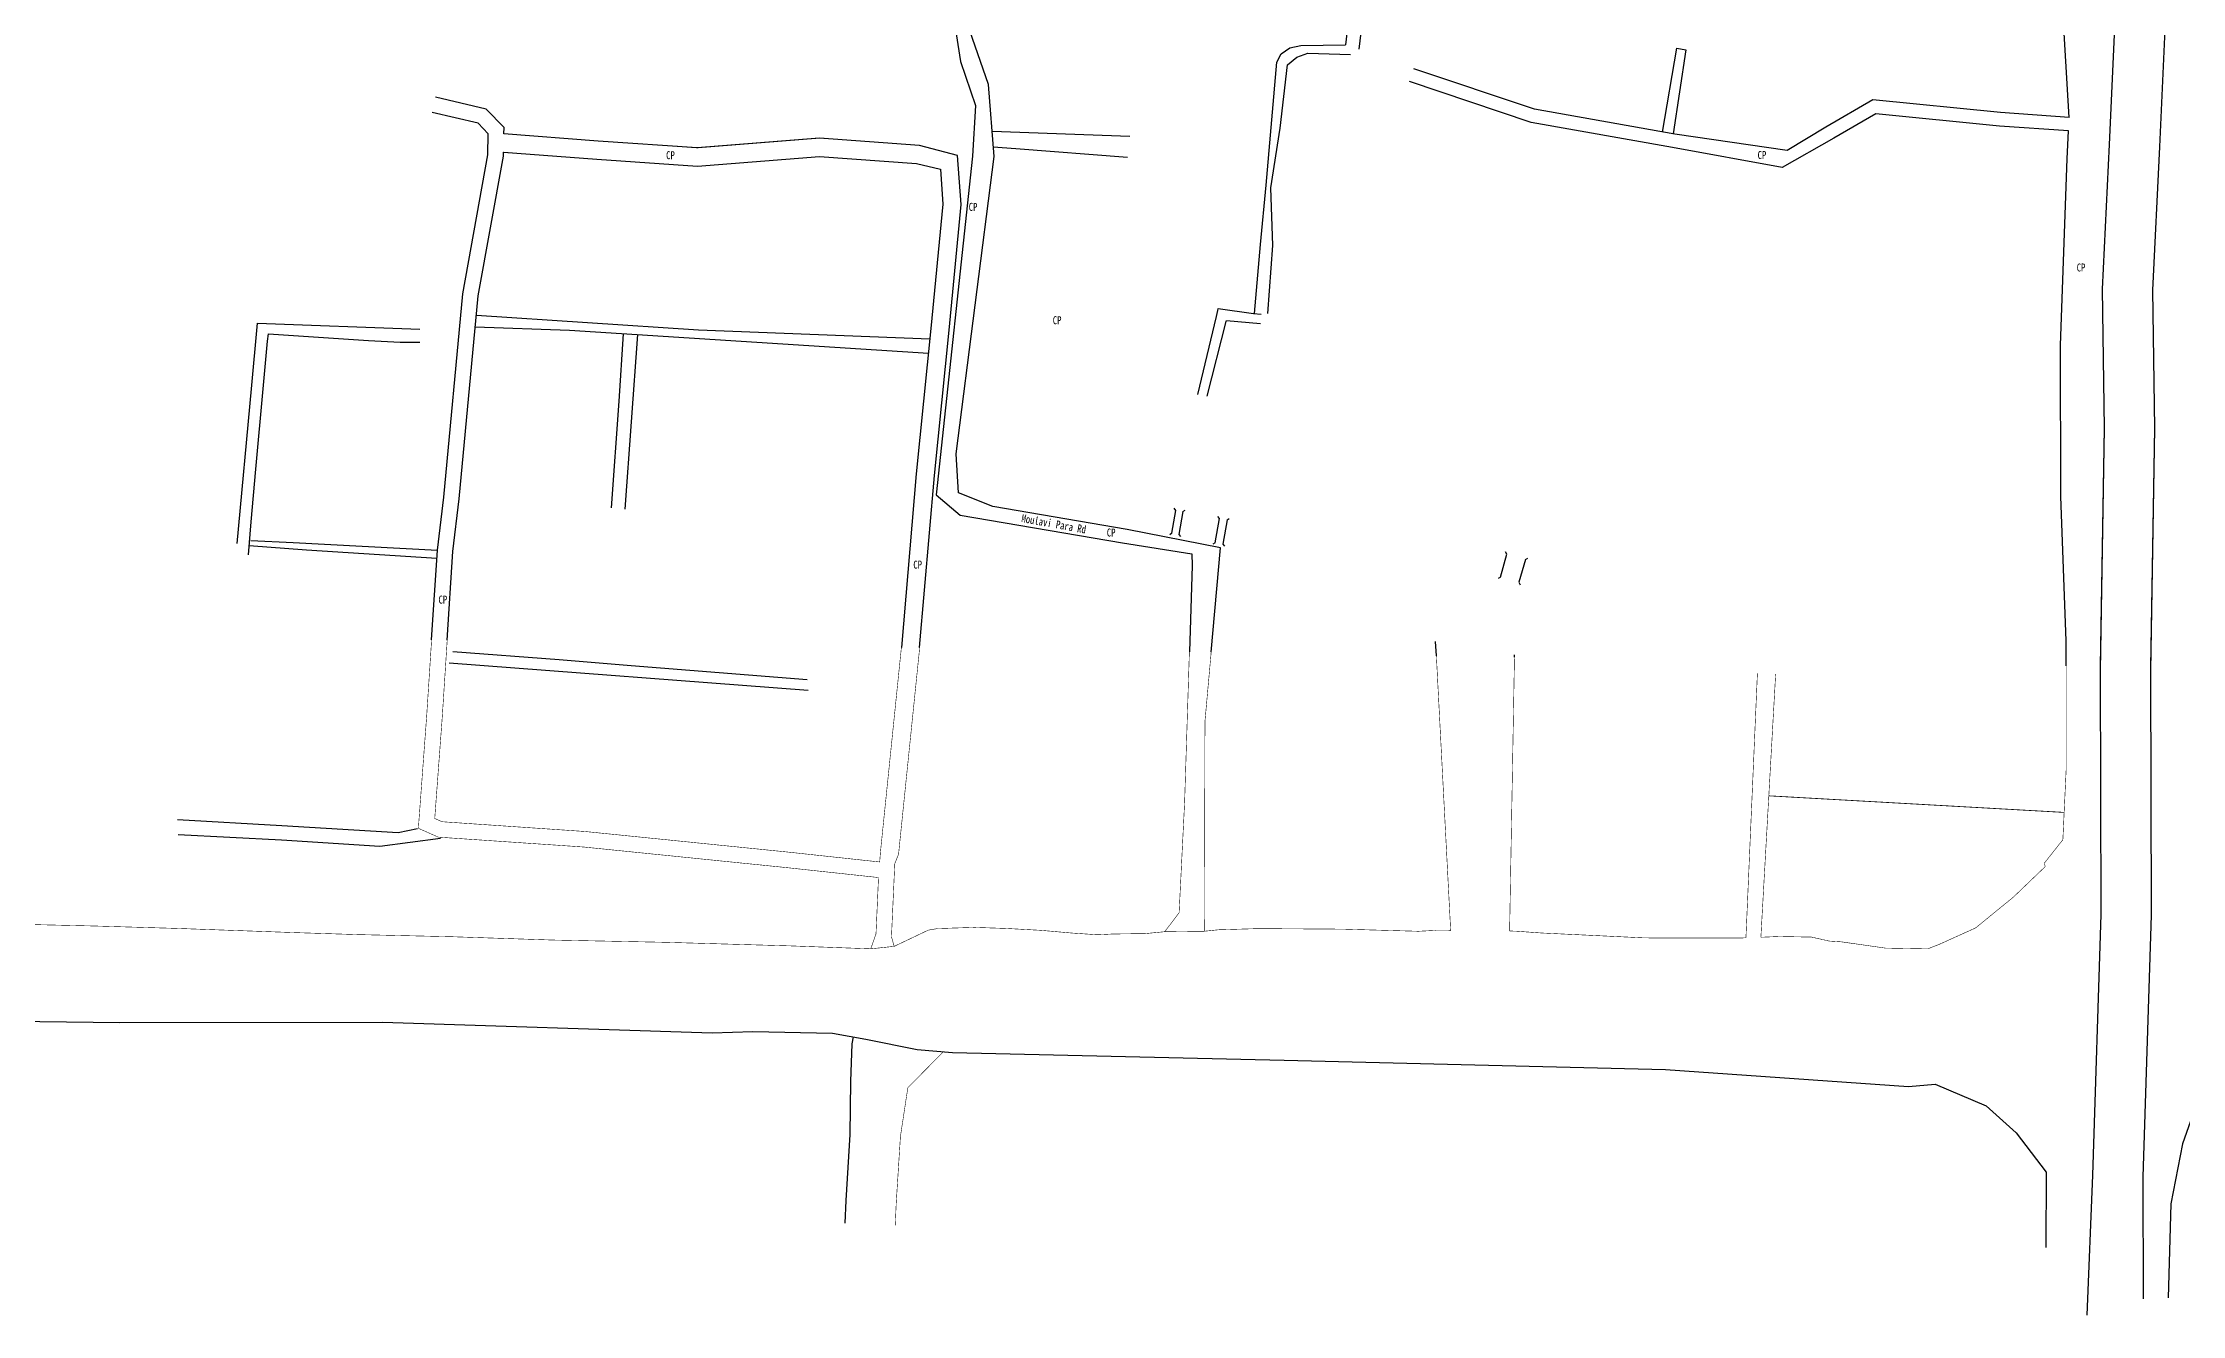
# Model space of a CAD drawing. Header units: metres. Extents: x 375792 to 378704, y 2469502 to 2471712.
# Drawn here: x 377298.9 to 377700, y 2469502 to 2469740.7 of the extents above; entities that cross this region are included whole.
import ezdxf
from ezdxf.enums import TextEntityAlignment as Align

# ---------------------------------------------------------------- set-up
doc = ezdxf.new("R2010")
doc.units = ezdxf.units.M
doc.header["$MEASUREMENT"] = 0
doc.linetypes.add('X3', pattern=[5, 4, -1])
for name, color, linetype in [('DLSS', 1, 'Continuous'), ('DLSS Existing Road Line', 1, 'Continuous'), ('Prived Road', 1, 'Continuous')]:
    doc.layers.add(name, color=color, linetype=linetype)
doc.styles.add('正等线体', font='')
doc.styles.get('正等线体').set_extended_font_data('SimHei')

msp = doc.modelspace()

# ---------------------------------------------------------------- linework, layer by layer
at = {"layer": 'DLSS', "linetype": 'Continuous'}
for p, q in [((377511.35, 2469653.03, 4.58), (377511.06, 2469653.44, 4.58)), ((377512.68, 2469652.79, 4.58), (377513.09, 2469653.08, 4.58)), ((377519.5, 2469651.49, 4.52), (377519.21, 2469651.9, 4.52)), ((377510.6, 2469648.76, 13.37), (377510.19, 2469648.47, 13.37)), ((377511.93, 2469648.53, 13.37), (377512.22, 2469648.12, 13.37)), ((377520.97, 2469651.24, 4.52), (377521.37, 2469651.52, 4.52)), ((377518.72, 2469646.95, 4.36), (377518.31, 2469646.66, 4.36)), ((377520.18, 2469646.69, 4.36), (377520.47, 2469646.29, 4.36)), ((377573.41, 2469644.8, 5.09), (377573.17, 2469645.24, 5.09)), ((377573.41, 2469644.8, 5.09), (377573.17, 2469645.24, 5.09)), ((377576.88, 2469643.83, 5.09), (377577.31, 2469644.07, 5.09)), ((377576.88, 2469643.83, 5.09), (377577.31, 2469644.07, 5.09)), ((377572.2, 2469640.5, 5.09), (377571.77, 2469640.26, 5.09)), ((377572.2, 2469640.5, 5.09), (377571.77, 2469640.26, 5.09)), ((377575.67, 2469639.53, 5.09), (377575.91, 2469639.09, 5.09)), ((377575.67, 2469639.53, 5.09), (377575.91, 2469639.09, 5.09))]:
    msp.add_line(p, q, dxfattribs=at)
at = {"layer": 'DLSS', "linetype": 'Continuous', "elevation": 5.01}
for points in [[(377696.88, 2469848.68), (377698.3, 2469824.21), (377698.19, 2469787.34), (377696.75, 2469743.26), (377695.79, 2469721.22), (377694.46, 2469694.33), (377694.82, 2469668.42), (377694.09, 2469622.93), (377694.21, 2469577.1), (377692.64, 2469527.99), (377692.73, 2469505.14)], [(377696.88, 2469848.68), (377698.3, 2469824.21), (377698.19, 2469787.34), (377696.75, 2469743.26), (377695.79, 2469721.22), (377694.46, 2469694.33), (377694.82, 2469668.42), (377694.09, 2469622.93), (377694.21, 2469577.1), (377692.64, 2469527.99), (377692.73, 2469505.14)], [(377687.44, 2469848.13), (377688.85, 2469823.95), (377688.73, 2469787.51), (377687.31, 2469743.63), (377686.34, 2469721.66), (377685, 2469694.5), (377685.37, 2469668.43), (377684.64, 2469622.99), (377684.75, 2469577.24), (377683.19, 2469528.29), (377682.16, 2469502.04)], [(377687.44, 2469848.13), (377688.85, 2469823.95), (377688.73, 2469787.51), (377687.31, 2469743.63), (377686.34, 2469721.66), (377685, 2469694.5), (377685.37, 2469668.43), (377684.64, 2469622.99), (377684.75, 2469577.24), (377683.19, 2469528.29), (377682.16, 2469502.04)]]:
    msp.add_lwpolyline(points, dxfattribs=at)
at = {"layer": 'DLSS', "linetype": 'Continuous', "flags": 128}
for points in [[(377469.86, 2469744.44, 0.1, 0.1, 0), (377470.96, 2469737.25, 0.1, 0.1, 0), (377473.79, 2469728.97, 0.1, 0.1, 0), (377473.23, 2469719.49, 0.1, 0.1, 0), (377466.44, 2469655.94, 0.1, 0.1, 0), (377470.93, 2469652.12, 0.1, 0.1, 0), (377501.33, 2469646.91, 0.1, 0.1, 0), (377514.33, 2469644.89, 0.1, 0.1, 0), (377514.4, 2469642.7, 0.1, 0.1, 0), (377512.99, 2469598.29, 0.1, 0.1, 0), (377511.96, 2469577.56, 0.1, 0.1, 0), (377509.26, 2469573.99, 0.1, 0.1, 0)], [(377454.14, 2469570.78, 0.1, 0.1, 0), (377455.13, 2469573.59, 0.1, 0.1, 0), (377455.6, 2469584.15, 0.1, 0.1, 0), (377438.2, 2469586.03, 0.1, 0.1, 0), (377400.3, 2469589.88, 0.1, 0.1, 0), (377373.06, 2469591.73, 0.1, 0.1, 0), (377369.33, 2469593.39, 0.1, 0.1, 0), (377370.89, 2469614.48, 0.1, 0.1, 0), (377372.9, 2469645.59, 0.1, 0.1, 0), (377374.09, 2469655.52, 0.1, 0.1, 0), (377377.64, 2469693.66, 0.1, 0.1, 0), (377382.38, 2469719.74, 0.1, 0.1, 0), (377382.44, 2469723.69, 0.1, 0.1, 0), (377380.56, 2469725.64, 0.1, 0.1, 0), (377371.89, 2469727.68, 0.1, 0.1, 0)], [(377454.14, 2469570.78, 0.1, 0.1, 0), (377455.13, 2469573.59, 0.1, 0.1, 0), (377455.6, 2469584.15, 0.1, 0.1, 0), (377438.2, 2469586.03, 0.1, 0.1, 0), (377400.3, 2469589.88, 0.1, 0.1, 0), (377373.06, 2469591.73, 0.1, 0.1, 0), (377369.33, 2469593.39, 0.1, 0.1, 0), (377370.89, 2469614.48, 0.1, 0.1, 0), (377372.9, 2469645.59, 0.1, 0.1, 0), (377374.09, 2469655.52, 0.1, 0.1, 0), (377377.64, 2469693.66, 0.1, 0.1, 0), (377382.38, 2469719.74, 0.1, 0.1, 0), (377382.44, 2469723.69, 0.1, 0.1, 0), (377380.56, 2469725.64, 0.1, 0.1, 0), (377371.89, 2469727.68, 0.1, 0.1, 0)], [(377652.3, 2469570.77, 0.1, 0.1, 0), (377654.5, 2469571.63, 0.1, 0.1, 0), (377661.29, 2469574.7, 0.1, 0.1, 0), (377668.36, 2469580.47, 0.1, 0.1, 0), (377674.34, 2469586.2, 0.1, 0.1, 0), (377674.18, 2469586.86, 0.1, 0.1, 0), (377677.65, 2469591.25, 0.1, 0.1, 0), (377678.27, 2469604.49, 0.1, 0.1, 0), (377678.27, 2469628.56, 0.1, 0.1, 0), (377677.25, 2469655.61, 0.1, 0.1, 0), (377677.18, 2469684.05, 0.1, 0.1, 0), (377678.48, 2469718.98, 0.1, 0.1, 0), (377678.7, 2469724.2, 0.1, 0.1, 0)], [(377652.3, 2469570.77, 0.1, 0.1, 0), (377654.5, 2469571.63, 0.1, 0.1, 0), (377661.29, 2469574.7, 0.1, 0.1, 0), (377668.36, 2469580.47, 0.1, 0.1, 0), (377674.34, 2469586.2, 0.1, 0.1, 0), (377674.18, 2469586.86, 0.1, 0.1, 0), (377677.65, 2469591.25, 0.1, 0.1, 0), (377678.27, 2469604.49, 0.1, 0.1, 0), (377678.27, 2469628.56, 0.1, 0.1, 0), (377677.25, 2469655.61, 0.1, 0.1, 0), (377677.18, 2469684.05, 0.1, 0.1, 0), (377678.48, 2469718.98, 0.1, 0.1, 0), (377678.7, 2469724.2, 0.1, 0.1, 0)], [(377455.82, 2469587.07, 0.1, 0.1, 0), (377438.5, 2469588.94, 0.1, 0.1, 0), (377400.55, 2469592.79, 0.1, 0.1, 0), (377373.78, 2469594.62, 0.1, 0.1, 0), (377372.4, 2469595.23, 0.1, 0.1, 0), (377373.81, 2469614.28, 0.1, 0.1, 0), (377375.81, 2469645.32, 0.1, 0.1, 0), (377377, 2469655.21, 0.1, 0.1, 0), (377380.54, 2469693.26, 0.1, 0.1, 0), (377385.29, 2469719.45, 0.1, 0.1, 0), (377385.31, 2469720.24, 0.1, 0.1, 0)], [(377455.82, 2469587.07, 0.1, 0.1, 0), (377438.5, 2469588.94, 0.1, 0.1, 0), (377400.55, 2469592.79, 0.1, 0.1, 0), (377373.78, 2469594.62, 0.1, 0.1, 0), (377372.4, 2469595.23, 0.1, 0.1, 0), (377373.81, 2469614.28, 0.1, 0.1, 0), (377375.81, 2469645.32, 0.1, 0.1, 0), (377377, 2469655.21, 0.1, 0.1, 0), (377380.54, 2469693.26, 0.1, 0.1, 0), (377385.29, 2469719.45, 0.1, 0.1, 0), (377385.31, 2469720.24, 0.1, 0.1, 0)], [(377385.31, 2469720.24, 0.1, 0.1, 0), (377402.77, 2469718.9, 0.1, 0.1, 0), (377421.64, 2469717.59, 0.1, 0.1, 0), (377444.56, 2469719.4, 0.1, 0.1, 0), (377462.74, 2469718.1, 0.1, 0.1, 0), (377467.21, 2469717.01, 0.1, 0.1, 0), (377467.64, 2469710.48, 0.1, 0.1, 0), (377465.44, 2469687.16, 0.1, 0.1, 0), (377462.67, 2469659.89, 0.1, 0.1, 0), (377459.85, 2469626.93, 0.1, 0.1, 0), (377455.96, 2469588.89, 0.1, 0.1, 0), (377455.82, 2469587.07, 0.1, 0.1, 0)], [(377385.31, 2469720.24, 0.1, 0.1, 0), (377402.77, 2469718.9, 0.1, 0.1, 0), (377421.64, 2469717.59, 0.1, 0.1, 0), (377444.56, 2469719.4, 0.1, 0.1, 0), (377462.74, 2469718.1, 0.1, 0.1, 0), (377467.21, 2469717.01, 0.1, 0.1, 0), (377467.64, 2469710.48, 0.1, 0.1, 0), (377465.44, 2469687.16, 0.1, 0.1, 0), (377462.67, 2469659.89, 0.1, 0.1, 0), (377459.85, 2469626.93, 0.1, 0.1, 0), (377455.96, 2469588.89, 0.1, 0.1, 0), (377455.82, 2469587.07, 0.1, 0.1, 0)], [(377458.54, 2469571.24, 0.1, 0.1, 0), (377458.03, 2469573.03, 0.1, 0.1, 0), (377458.65, 2469586.76, 0.1, 0.1, 0), (377459.36, 2469588.54, 0.1, 0.1, 0), (377463.25, 2469626.61, 0.1, 0.1, 0), (377466.07, 2469659.57, 0.1, 0.1, 0), (377468.84, 2469686.82, 0.1, 0.1, 0), (377471.07, 2469710.43, 0.1, 0.1, 0), (377470.38, 2469719.58, 0.1, 0.1, 0), (377463.27, 2469721.48, 0.1, 0.1, 0), (377444.55, 2469722.83, 0.1, 0.1, 0), (377421.62, 2469721.01, 0.1, 0.1, 0), (377403.02, 2469722.31, 0.1, 0.1, 0), (377385.37, 2469723.67, 0.1, 0.1, 0)], [(377458.54, 2469571.24, 0.1, 0.1, 0), (377458.03, 2469573.03, 0.1, 0.1, 0), (377458.65, 2469586.76, 0.1, 0.1, 0), (377459.36, 2469588.54, 0.1, 0.1, 0), (377463.25, 2469626.61, 0.1, 0.1, 0), (377466.07, 2469659.57, 0.1, 0.1, 0), (377468.84, 2469686.82, 0.1, 0.1, 0), (377471.07, 2469710.43, 0.1, 0.1, 0), (377470.38, 2469719.58, 0.1, 0.1, 0), (377463.27, 2469721.48, 0.1, 0.1, 0), (377444.55, 2469722.83, 0.1, 0.1, 0), (377421.62, 2469721.01, 0.1, 0.1, 0), (377403.02, 2469722.31, 0.1, 0.1, 0), (377385.37, 2469723.67, 0.1, 0.1, 0)], [(377562.87, 2469574.2, 0.1, 0.1, 0), (377560.05, 2469628.45, 0.1, 0.1, 0)], [(377562.87, 2469574.2, 0.1, 0.1, 0), (377560.05, 2469628.45, 0.1, 0.1, 0)], [(377573.92, 2469574.11, 0.1, 0.1, 0), (377574.84, 2469625.92, 0.1, 0.1, 0)], [(377573.92, 2469574.11, 0.1, 0.1, 0), (377574.84, 2469625.92, 0.1, 0.1, 0)], [(377618.23, 2469572.85, 0.1, 0.1, 0), (377620.38, 2469622.47, 0.1, 0.1, 0)], [(377618.23, 2469572.85, 0.1, 0.1, 0), (377620.38, 2469622.47, 0.1, 0.1, 0)], [(377621.03, 2469572.95, 0.1, 0.1, 0), (377623.8, 2469622.32, 0.1, 0.1, 0)], [(377621.03, 2469572.95, 0.1, 0.1, 0), (377623.8, 2469622.32, 0.1, 0.1, 0)], [(377284.84, 2469575.61, 0.1, 0.1, 0), (377308.64, 2469575.06, 0.1, 0.1, 0), (377324, 2469574.61, 0.1, 0.1, 0), (377346.23, 2469573.82, 0.1, 0.1, 0), (377357.89, 2469573.45, 0.1, 0.1, 0), (377375.59, 2469573.05, 0.1, 0.1, 0), (377394.71, 2469572.42, 0.1, 0.1, 0), (377415.72, 2469572, 0.1, 0.1, 0), (377439.11, 2469571.33, 0.1, 0.1, 0), (377454.14, 2469570.78, 0.1, 0.1, 0), (377458.54, 2469571.24, 0.1, 0.1, 0), (377464.92, 2469574.28, 0.1, 0.1, 0), (377466.66, 2469574.58, 0.1, 0.1, 0), (377473.6, 2469574.8, 0.1, 0.1, 0), (377479.57, 2469574.6, 0.1, 0.1, 0), (377486.03, 2469574.25, 0.1, 0.1, 0), (377491.95, 2469573.73, 0.1, 0.1, 0), (377496.64, 2469573.42, 0.1, 0.1, 0), (377499.55, 2469573.56, 0.1, 0.1, 0), (377505.65, 2469573.64, 0.1, 0.1, 0), (377509.26, 2469573.99, 0.1, 0.1, 0), (377516.7, 2469574.08, 0.000002, 0.000002, 0)], [(377284.84, 2469575.61, 0.1, 0.1, 0), (377308.64, 2469575.06, 0.1, 0.1, 0), (377324, 2469574.61, 0.1, 0.1, 0), (377346.23, 2469573.82, 0.1, 0.1, 0), (377357.89, 2469573.45, 0.1, 0.1, 0), (377375.59, 2469573.05, 0.1, 0.1, 0), (377394.71, 2469572.42, 0.1, 0.1, 0), (377415.72, 2469572, 0.1, 0.1, 0), (377439.11, 2469571.33, 0.1, 0.1, 0), (377454.14, 2469570.78, 0.1, 0.1, 0), (377458.54, 2469571.24, 0.1, 0.1, 0), (377464.92, 2469574.28, 0.1, 0.1, 0), (377466.66, 2469574.58, 0.1, 0.1, 0), (377473.6, 2469574.8, 0.1, 0.1, 0), (377479.57, 2469574.6, 0.1, 0.1, 0), (377486.03, 2469574.25, 0.1, 0.1, 0), (377491.95, 2469573.73, 0.1, 0.1, 0), (377496.64, 2469573.42, 0.1, 0.1, 0), (377499.55, 2469573.56, 0.1, 0.1, 0), (377505.65, 2469573.64, 0.1, 0.1, 0), (377509.26, 2469573.99, 0.1, 0.1, 0), (377516.7, 2469574.08, 0.000002, 0.000002, 0)], [(377526.75, 2469574.57, 0.1, 0.1, 0), (377542.61, 2469574.47, 0.1, 0.1, 0), (377556.82, 2469574.07, 0.1, 0.1, 0), (377559.99, 2469574.23, 0.1, 0.1, 0), (377562.87, 2469574.2, 0.1, 0.1, 0)], [(377526.75, 2469574.57, 0.1, 0.1, 0), (377542.61, 2469574.47, 0.1, 0.1, 0), (377556.82, 2469574.07, 0.1, 0.1, 0), (377559.99, 2469574.23, 0.1, 0.1, 0), (377562.87, 2469574.2, 0.1, 0.1, 0)], [(377573.92, 2469574.11, 0.1, 0.1, 0), (377574.95, 2469574.1, 0.1, 0.1, 0), (377579.88, 2469573.75, 0.1, 0.1, 0), (377599.23, 2469572.83, 0.1, 0.1, 0), (377612.37, 2469572.8, 0.1, 0.1, 0), (377617.52, 2469572.82, 0.1, 0.1, 0), (377618.23, 2469572.85, 0.1, 0.1, 0)], [(377573.92, 2469574.11, 0.1, 0.1, 0), (377574.95, 2469574.1, 0.1, 0.1, 0), (377579.88, 2469573.75, 0.1, 0.1, 0), (377599.23, 2469572.83, 0.1, 0.1, 0), (377612.37, 2469572.8, 0.1, 0.1, 0), (377617.52, 2469572.82, 0.1, 0.1, 0), (377618.23, 2469572.85, 0.1, 0.1, 0)], [(377621.03, 2469572.95, 0.1, 0.1, 0), (377624.53, 2469573.09, 0.1, 0.1, 0), (377630.53, 2469572.98, 0.1, 0.1, 0), (377633.87, 2469572.23, 0.1, 0.1, 0), (377636.12, 2469572.09, 0.1, 0.1, 0), (377644.4, 2469570.91, 0.1, 0.1, 0), (377652.3, 2469570.77, 0.1, 0.1, 0)], [(377621.03, 2469572.95, 0.1, 0.1, 0), (377624.53, 2469573.09, 0.1, 0.1, 0), (377630.53, 2469572.98, 0.1, 0.1, 0), (377633.87, 2469572.23, 0.1, 0.1, 0), (377636.12, 2469572.09, 0.1, 0.1, 0), (377644.4, 2469570.91, 0.1, 0.1, 0), (377652.3, 2469570.77, 0.1, 0.1, 0)]]:
    msp.add_lwpolyline(points, format="xyseb", dxfattribs=at)
for points, elevation in [([(377526.75, 2469574.57, 0.1, 0.1, 0), (377519.33, 2469574.35, 0.1, 0.1, 0), (377516.7, 2469574.08, 0.1, 0.1, 0), (377516.8, 2469613.4, 0.1, 0.1, 0), (377519.73, 2469645.98, 0.1, 0.1, 0), (377502.25, 2469649.42, 0.1, 0.1, 0), (377477.04, 2469653.77, 0.1, 0.1, 0), (377470.61, 2469656.31, 0.1, 0.1, 0), (377470.13, 2469663.66, 0.1, 0.1, 0), (377477.26, 2469719.39, 0.1, 0.1, 0), (377476.21, 2469732.89, 0.1, 0.1, 0), (377472.25, 2469744.42, 0.1, 0.1, 0)], 4.28), ([(377526.75, 2469574.57, 0.1, 0.1, 0), (377519.33, 2469574.35, 0.1, 0.1, 0), (377516.7, 2469574.08, 0.1, 0.1, 0), (377516.8, 2469613.4, 0.1, 0.1, 0), (377519.73, 2469645.98, 0.1, 0.1, 0), (377502.25, 2469649.42, 0.1, 0.1, 0), (377477.04, 2469653.77, 0.1, 0.1, 0), (377470.61, 2469656.31, 0.1, 0.1, 0), (377470.13, 2469663.66, 0.1, 0.1, 0), (377477.26, 2469719.39, 0.1, 0.1, 0), (377476.21, 2469732.89, 0.1, 0.1, 0), (377472.25, 2469744.42, 0.1, 0.1, 0)], 4.28), ([(377467.76, 2469551.47, 0.1, 0.1, 0), (377461.1, 2469544.73, 0.1, 0.1, 0), (377459.71, 2469535.59, 0.1, 0.1, 0), (377458.92, 2469523.08, 0.1, 0.1, 0), (377458.74, 2469518.93, 0.1, 0.1, 0)], 5.47), ([(377467.76, 2469551.47, 0.1, 0.1, 0), (377461.1, 2469544.73, 0.1, 0.1, 0), (377459.71, 2469535.59, 0.1, 0.1, 0), (377458.92, 2469523.08, 0.1, 0.1, 0), (377458.74, 2469518.93, 0.1, 0.1, 0)], 5.47)]:
    msp.add_lwpolyline(points, format="xyseb", dxfattribs=dict(at, elevation=elevation))
at = {"layer": 'DLSS', "linetype": 'Continuous'}
for points in [[(377510.6, 2469648.76, 0.00000201, 0.00000201, 0), (377511.35, 2469653.03, 0.000002, 0.000002, 0)], [(377512.68, 2469652.79, 0.000002, 0.000002, 0), (377511.93, 2469648.53, 0.00000201, 0.00000201, 0)], [(377518.72, 2469646.95, 0.000002, 0.000002, 0), (377519.5, 2469651.49, 0.000002, 0.000002, 0)], [(377520.97, 2469651.24, 0.000002, 0.000002, 0), (377520.18, 2469646.69, 0.000002, 0.000002, 0)]]:
    msp.add_lwpolyline(points, format="xyseb", dxfattribs=at)
at = {"layer": 'DLSS', "linetype": 'Continuous', "const_width": 0.00000201}
for points in [[(377572.2, 2469640.5), (377573.41, 2469644.8)], [(377572.2, 2469640.5), (377573.41, 2469644.8)], [(377576.88, 2469643.83), (377575.67, 2469639.53)], [(377576.88, 2469643.83), (377575.67, 2469639.53)]]:
    msp.add_lwpolyline(points, dxfattribs=at)
at = {"layer": 'DLSS', "linetype": 'X3', "elevation": 4.77, "flags": 128}
msp.add_lwpolyline([(377677.89, 2469596.37, 0.15, 0.15, 0), (377622.51, 2469599.48, 0.15, 0.15, 0)], format="xyseb", dxfattribs=at)
msp.add_lwpolyline([(377677.89, 2469596.37, 0.15, 0.15, 0), (377622.51, 2469599.48, 0.15, 0.15, 0)], format="xyseb", dxfattribs=at)
at = {"layer": 'DLSS', "linetype": 'Continuous', "flags": 128}
for points in [[(377273.21, 2469557.47), (377313.39, 2469556.98), (377362.61, 2469557.01), (377424.39, 2469554.99), (377432.01, 2469555.29), (377447, 2469554.97), (377453.22, 2469553.82), (377462.84, 2469551.89), (377469.49, 2469551.32), (377531.64, 2469549.9), (377603.15, 2469548.17), (377648.71, 2469544.96), (377653.68, 2469545.41), (377663.26, 2469541.3), (377668.88, 2469536.23), (377674.5, 2469528.87), (377674.45, 2469514.76)], [(377273.21, 2469557.47), (377313.39, 2469556.98), (377362.61, 2469557.01), (377424.39, 2469554.99), (377432.01, 2469555.29), (377447, 2469554.97), (377453.22, 2469553.82), (377462.84, 2469551.89), (377469.49, 2469551.32), (377531.64, 2469549.9), (377603.15, 2469548.17), (377648.71, 2469544.96), (377653.68, 2469545.41), (377663.26, 2469541.3), (377668.88, 2469536.23), (377674.5, 2469528.87), (377674.45, 2469514.76)], [(377706.72, 2469544.6), (377701.97, 2469539.54), (377700.09, 2469534.18), (377697.91, 2469522.96), (377697.41, 2469505.29)], [(377706.72, 2469544.6), (377701.97, 2469539.54), (377700.09, 2469534.18), (377697.91, 2469522.96), (377697.41, 2469505.29)]]:
    msp.add_lwpolyline(points, dxfattribs=at)
at = {"layer": 'DLSS', "linetype": 'Continuous', "elevation": 5.47, "flags": 128}
msp.add_lwpolyline([(377450.83, 2469554.26), (377450.58, 2469552.93), (377450.35, 2469545.86), (377450.25, 2469535.94), (377449.47, 2469523.57), (377449.29, 2469519.32)], dxfattribs=at)
msp.add_lwpolyline([(377450.83, 2469554.26), (377450.58, 2469552.93), (377450.35, 2469545.86), (377450.25, 2469535.94), (377449.47, 2469523.57), (377449.29, 2469519.32)], dxfattribs=at)
at = {"layer": 'DLSS Existing Road Line', "linetype": 'Continuous'}
for p, q in [((377511.35, 2469653.03, 4.58), (377511.06, 2469653.44, 4.58)), ((377512.68, 2469652.79, 4.58), (377513.09, 2469653.08, 4.58)), ((377519.5, 2469651.49, 4.52), (377519.21, 2469651.9, 4.52)), ((377510.6, 2469648.76, 13.37), (377510.19, 2469648.47, 13.37)), ((377511.93, 2469648.53, 13.37), (377512.22, 2469648.12, 13.37)), ((377520.97, 2469651.24, 4.52), (377521.37, 2469651.52, 4.52)), ((377518.72, 2469646.95, 4.36), (377518.31, 2469646.66, 4.36)), ((377520.18, 2469646.69, 4.36), (377520.47, 2469646.29, 4.36)), ((377573.41, 2469644.8, 5.09), (377573.17, 2469645.24, 5.09)), ((377576.88, 2469643.83, 5.09), (377577.31, 2469644.07, 5.09)), ((377572.2, 2469640.5, 5.09), (377571.77, 2469640.26, 5.09)), ((377575.67, 2469639.53, 5.09), (377575.91, 2469639.09, 5.09))]:
    msp.add_line(p, q, dxfattribs=at)
at = {"layer": 'DLSS Existing Road Line', "linetype": 'Continuous', "flags": 128}
for points in [[(377678.8, 2469726.74), (377677.59, 2469747.82), (377678.03, 2469774.2), (377678.34, 2469802.65), (377677.85, 2469830.84), (377674.74, 2469859.08), (377672.42, 2469886.9), (377672.93, 2469913.83), (377674.58, 2469942.81), (377674.9, 2469970.8), (377675.96, 2470001.16), (377675.8, 2470010.55), (377676.81, 2470024.39), (377681.25, 2470042.18), (377687.9, 2470068.54), (377695.04, 2470092.69), (377702.74, 2470117.24), (377704.69, 2470136.29), (377704.97, 2470140.1)], [(377469.86, 2469744.44), (377470.96, 2469737.25), (377473.79, 2469728.97), (377473.23, 2469719.49), (377466.44, 2469655.94), (377470.93, 2469652.12), (377501.33, 2469646.91), (377514.33, 2469644.89), (377514.4, 2469642.7), (377513.89, 2469626.48)], [(377678.7, 2469724.2), (377665.75, 2469725.12), (377642.58, 2469727.43), (377634.74, 2469722.86), (377625.03, 2469717.33), (377604.43, 2469721.09), (377577.95, 2469725.8), (377555.16, 2469733.45)], [(377678.8, 2469726.74), (377665.96, 2469727.66), (377642.02, 2469730.04), (377633.23, 2469724.93), (377625.99, 2469720.54), (377604.88, 2469723.6), (377578.58, 2469728.27), (377555.97, 2469735.86)], [(377385.37, 2469723.67), (377385.39, 2469724.86), (377382.06, 2469728.29), (377372.56, 2469730.52)], [(377371.81, 2469628.72), (377372.9, 2469645.59), (377374.09, 2469655.52), (377377.64, 2469693.66), (377382.38, 2469719.74), (377382.44, 2469723.69), (377380.56, 2469725.64), (377371.89, 2469727.68)], [(377678.27, 2469623.88), (377678.27, 2469628.56), (377677.25, 2469655.61), (377677.18, 2469684.05), (377678.48, 2469718.98), (377678.7, 2469724.2)], [(377374.74, 2469628.68), (377375.81, 2469645.32), (377377, 2469655.21), (377380.54, 2469693.26), (377385.29, 2469719.45), (377385.31, 2469720.24)], [(377385.31, 2469720.24), (377402.77, 2469718.9), (377421.64, 2469717.59), (377444.56, 2469719.4), (377462.74, 2469718.1), (377467.21, 2469717.01), (377467.64, 2469710.48), (377465.44, 2469687.16), (377462.67, 2469659.89), (377459.88, 2469627.33)], [(377463.31, 2469627.28), (377466.07, 2469659.57), (377468.84, 2469686.82), (377471.07, 2469710.43), (377470.38, 2469719.58), (377463.27, 2469721.48), (377444.55, 2469722.83), (377421.62, 2469721.01), (377403.02, 2469722.31), (377385.37, 2469723.67)], [(377380.2, 2469689.63), (377421.88, 2469686.87), (377465.24, 2469685.19)], [(377380, 2469687.45), (377397.67, 2469686.82), (377464.97, 2469682.5)], [(377405.55, 2469653.53), (377407, 2469673.51), (377407.81, 2469686.16)], [(377408.11, 2469653.23), (377410.49, 2469685.99)], [(377560.19, 2469625.75), (377560.05, 2469628.45)], [(377574.83, 2469625.51), (377574.84, 2469625.92)]]:
    msp.add_lwpolyline(points, dxfattribs=at)
at = {"layer": 'DLSS Existing Road Line', "linetype": 'Continuous', "elevation": 5.01}
for points in [[(377696.88, 2469848.68), (377698.3, 2469824.21), (377698.19, 2469787.34), (377696.75, 2469743.26), (377695.79, 2469721.22), (377694.46, 2469694.33), (377694.82, 2469668.42), (377694.1, 2469623.63)], [(377687.44, 2469848.13), (377688.85, 2469823.95), (377688.73, 2469787.51), (377687.31, 2469743.63), (377686.34, 2469721.66), (377685, 2469694.5), (377685.37, 2469668.43), (377684.65, 2469623.78)]]:
    msp.add_lwpolyline(points, dxfattribs=at)
at = {"layer": 'DLSS Existing Road Line', "linetype": 'Continuous', "flags": 128}
for points, elevation in [([(377539.25, 2469773.57), (377537.5, 2469761.77), (377544.26, 2469760.93), (377543.44, 2469752.4), (377544.55, 2469752.12), (377543.14, 2469740.34)], 7.08), ([(377545.73, 2469739.54), (377548.51, 2469763.13), (377540.65, 2469764.62), (377541.2, 2469770.19), (377541.67, 2469773.49)], 7.08), ([(377517.97, 2469626.41), (377519.73, 2469645.98), (377502.25, 2469649.42), (377477.04, 2469653.77), (377470.61, 2469656.31), (377470.13, 2469663.66), (377477.26, 2469719.39), (377476.21, 2469732.89), (377472.25, 2469744.42)], 4.28), ([(377530.3, 2469737.13), (377531.12, 2469738.65), (377532.73, 2469739.8), (377534.76, 2469740.22), (377543.14, 2469740.34)], 15.95), ([(377526.07, 2469689.96), (377527.19, 2469702.91), (377528.3, 2469714.04), (377530.3, 2469737.13)], 15.95), ([(377528.6, 2469689.99), (377529.51, 2469702.71), (377529.15, 2469713.54), (377530.93, 2469724.7), (377532.25, 2469736.61)], 7.08), ([(377532.25, 2469736.61), (377534.02, 2469738.06), (377536.1, 2469738.79), (377544.11, 2469738.55)], 7.08), ([(377502.7, 2469723.17), (377476.89, 2469724.09)], 7.08), ([(377502.27, 2469719.2), (377481.37, 2469720.85), (377477.12, 2469721.19)], 7.08), ([(377335.34, 2469646.8), (377338.05, 2469675.81), (377339.18, 2469688.15), (377369.61, 2469687)], 7.08), ([(377515.44, 2469674.78), (377518.97, 2469689.4), (377519.21, 2469690.5), (377519.29, 2469690.87), (377525.92, 2469689.97), (377527.35, 2469689.85)], 15.95), ([(377517.24, 2469674.47), (377520.77, 2469688.43), (377520.82, 2469688.66), (377527.2, 2469688.11)], 15.95), ([(377337.49, 2469644.66), (377337.97, 2469650.88), (377338.85, 2469660.76), (377340.25, 2469675.81), (377341.07, 2469684.77), (377341.24, 2469686.15), (377359.99, 2469684.87), (377365.93, 2469684.56), (377369.61, 2469684.56)], 7.08), ([(377337.62, 2469646.41), (377348.36, 2469645.65), (377372.8, 2469644.07)], 7.08), ([(377337.93, 2469647.35), (377345.88, 2469647.03), (377372.9, 2469645.59)], 7.08), ([(377442.41, 2469619.25), (377375.12, 2469624.37)], 7.08), ([(377375.81, 2469626.56), (377395.73, 2469625.05), (377409.2, 2469623.91), (377442.22, 2469621.29)], 7.08), ([(377324.19, 2469595.05), (377343.71, 2469593.89), (377365.55, 2469592.63), (377369.17, 2469593.36)], 7.08), ([(377324.31, 2469592.23), (377343.65, 2469591.22), (377362.09, 2469590.01), (377373.46, 2469591.53)], 7.08)]:
    msp.add_lwpolyline(points, dxfattribs=dict(at, elevation=elevation))
at = {"layer": 'DLSS Existing Road Line', "linetype": 'Continuous'}
for points in [[(377510.6, 2469648.76), (377511.35, 2469653.03)], [(377512.68, 2469652.79), (377511.93, 2469648.53)], [(377518.72, 2469646.95), (377519.5, 2469651.49)], [(377520.97, 2469651.24), (377520.18, 2469646.69)], [(377572.2, 2469640.5), (377573.41, 2469644.8)], [(377576.88, 2469643.83), (377575.67, 2469639.53)]]:
    msp.add_lwpolyline(points, dxfattribs=at)
at = {"layer": 'Prived Road'}
msp.add_lwpolyline([(377602.59, 2469724), (377605.28, 2469739.71), (377606.95, 2469739.42), (377604.61, 2469723.64)], dxfattribs=at)

# ---------------------------------------------------------------- texts
at = {"layer": 'DLSS Existing Road Line', "linetype": 'Continuous', "style": '正等线体', "width": 0.8}
for p in [(377416.6, 2469719.66), (377621.23, 2469719.69), (377473.33, 2469709.96), (377681.06, 2469698.59), (377489.09, 2469688.7), (377499.22, 2469648.87), (377462.94, 2469642.85), (377373.92, 2469636.29)]:
    msp.add_text('CP', height=1.5, dxfattribs=at).set_placement(p, align=Align.MIDDLE)
msp.add_text('Moulavi Para Rd', height=1.5, rotation=349.7672, dxfattribs=at).set_placement((377488.48, 2469650.53), align=Align.MIDDLE)

doc.saveas('drawing.dxf')
